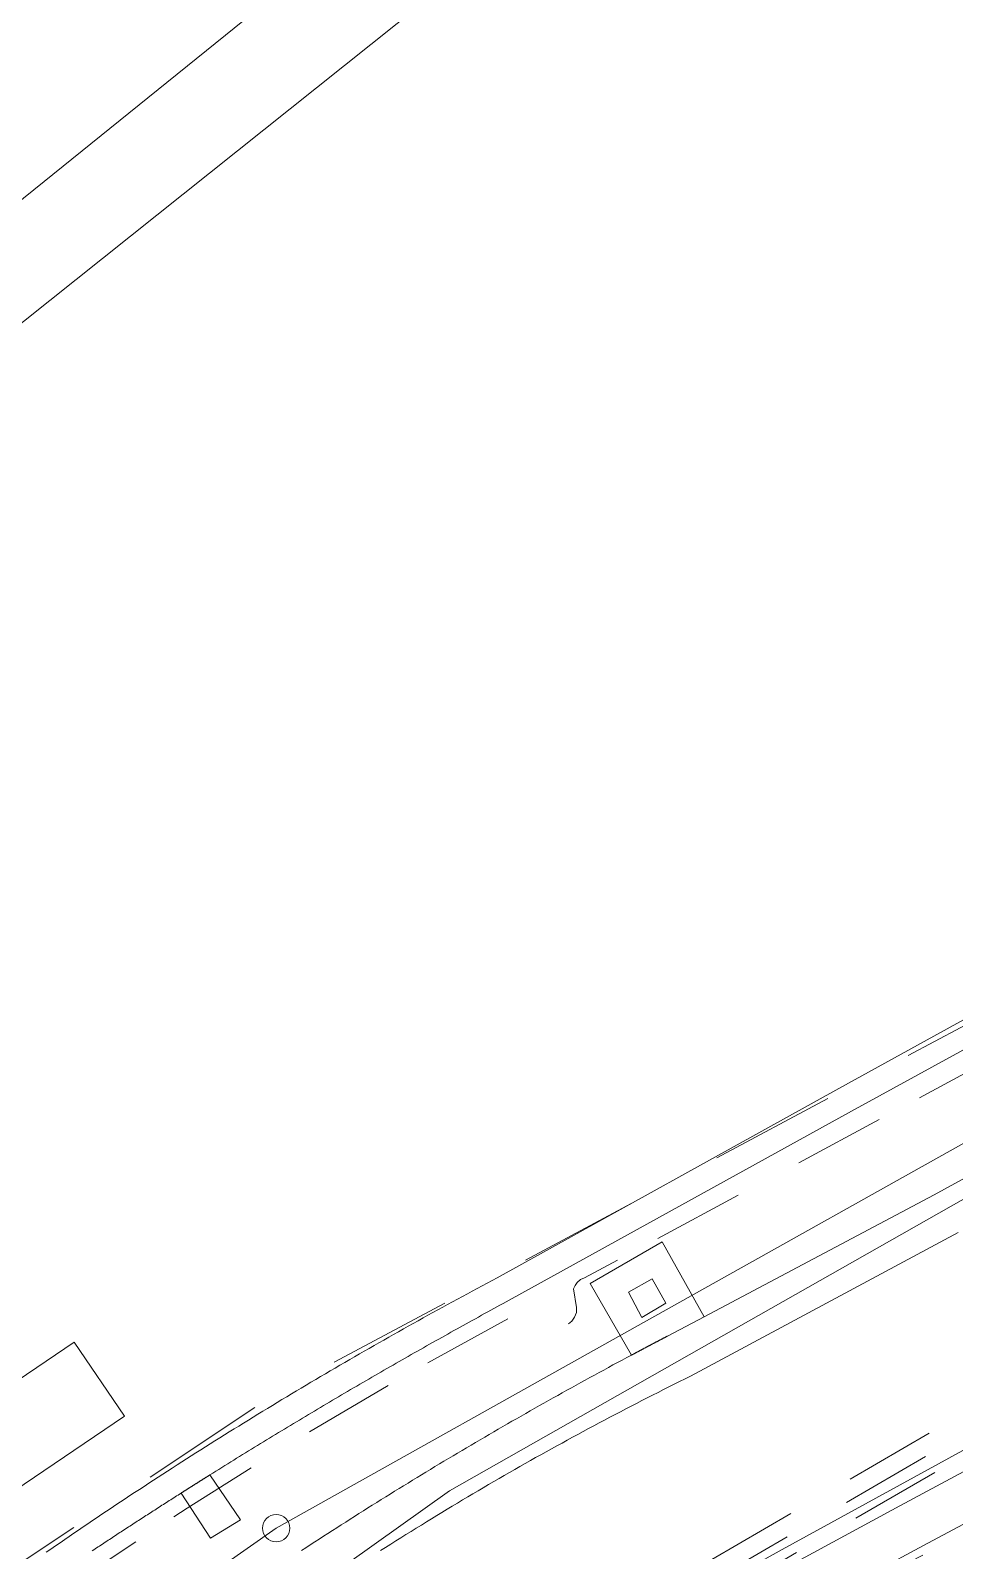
# Model space of a CAD drawing. Header units: metres. Extents: x 104718 to 105139, y 425172 to 425468.
# Drawn here: x 104824.3 to 104844.53, y 425340.32 to 425373.59 of the extents above; entities that cross this region are included whole.
import ezdxf

# ---------------------------------------------------------------- set-up
doc = ezdxf.new("R2010")
doc.units = ezdxf.units.M
doc.header["$MEASUREMENT"] = 0
for name, pattern in [('KG-PERCEEL-SO', [19, 5.5, -4, 5.5, -4]), ('KL-LS-SO', [13, 4, -2, 4, -3]), ('KL-MS-SO', [13, 4, -2, 4, -3])]:
    doc.linetypes.add(name, pattern=pattern)
for name, color, linetype, lineweight in [('B-OI-KL-DATA_HULPSTUK-S', 90, 'Continuous', 18), ('B-OI-KL-DATA_MANTELBUIS-G', 90, 'Continuous', 18), ('B-OI-KL-ET_LS-G', 190, 'KL-LS-SO', 18), ('B-OI-KL-ET_MS-G', 130, 'KL-MS-SO', 18), ('B-XX-GK-KADEMUUR-G', 150, 'Continuous', 18), ('B-XX-KG-GRENS_PERCEEL-G', 150, 'KG-PERCEEL-SO', 18), ('B-XX-KW-KUNSTWERK_STEIGER-G', 170, 'Continuous', 18), ('B-XX-OG-WATER_HAVEN-G', 170, 'Continuous', 18), ('B-XX-VH-GESLOTENVERHARDING-G', 10, 'Continuous', 18), ('B-XX-VH-ONVERHARD_ZAND-G', 210, 'Continuous', 18), ('B-XX-VH-OPENVERHARDING_SIERBESTRATING-G', 90, 'Continuous', 18), ('B-XX-VH-OPENVERHARDING_STRAATBAKSTEEN-G', 90, 'Continuous', 18)]:
    doc.layers.add(name, color=color, linetype=linetype, lineweight=lineweight)

msp = doc.modelspace()

# ---------------------------------------------------------------- linework, layer by layer
at = {"layer": 'B-OI-KL-DATA_HULPSTUK-S'}
msp.add_circle((104829.68, 425340.81), 0.3, dxfattribs=at)
msp.add_circle((104829.68, 425340.81), 0.3, dxfattribs=at)
at = {"layer": 'B-OI-KL-DATA_MANTELBUIS-G', "ltscale": 0.5, "flags": 128}
for points in [[(104799.24, 425314.63), (104804.63, 425319.9), (104805.54, 425320.8), (104806.81, 425322.05), (104826.88, 425336.93), (104833.47, 425341.63), (104860.36, 425356.88), (104879.85, 425367.68), (104886.06, 425371.12), (104886.73, 425371.56), (104887.37, 425372.04), (104887.96, 425372.58), (104888.51, 425373.16), (104889.01, 425373.79), (104889.46, 425374.45), (104889.97, 425375), (104890.45, 425375.52)], [(104812.76, 425301.85), (104815.59, 425308.8), (104822.61, 425326.1), (104823.15, 425327.13), (104823.76, 425328.12), (104824.45, 425329.06), (104825.2, 425329.94), (104828.64, 425333.31), (104829.36, 425333.83), (104831.12, 425334.98), (104840.75, 425340.34), (104852.76, 425346.92), (104881.06, 425362.51), (104882.32, 425363.22), (104895.92, 425373.18)], [(104862.1, 425358.96), (104829.68, 425340.81)], [(104796.14, 425280.85), (104796.57, 425282.69), (104798.8, 425292.26), (104799.43, 425295.02), (104802.71, 425309.53), (104803.06, 425311.02), (104803.96, 425314.87), (104805.54, 425320.8), (104806.07, 425322.8), (104817.51, 425332.28), (104829.68, 425340.81)]]:
    msp.add_lwpolyline(points, dxfattribs=at)
at = {"layer": 'B-OI-KL-ET_LS-G', "ltscale": 0.5, "flags": 128}
for points in [[(104830.92, 425334.84), (104837.22, 425338.5), (104856, 425349.41), (104892.42, 425370.22), (104893.63, 425370.96), (104894.8, 425371.76), (104895.93, 425372.62), (104896.37, 425372.98)], [(104831.12, 425334.5), (104856.2, 425349.06), (104891.84, 425369.42), (104892.56, 425369.83), (104893.81, 425370.59), (104895.02, 425371.41), (104896.18, 425372.29), (104896.79, 425372.81)], [(104819.76, 425335.57), (104820.18, 425335.85), (104820.44, 425336.33), (104825.43, 425339.73), (104827.73, 425341.25), (104830.06, 425342.71), (104832.43, 425344.11), (104834.84, 425345.44), (104834.98, 425345.54), (104835.14, 425345.59), (104835.3, 425345.58), (104835.42, 425345.52), (104835.66, 425345.32), (104835.75, 425345.26), (104835.85, 425345.23), (104835.96, 425345.24), (104836.06, 425345.27), (104836.15, 425345.34), (104836.21, 425345.43), (104836.25, 425345.53), (104836.25, 425345.64), (104836.19, 425346.05), (104836.22, 425346.12), (104836.27, 425346.19), (104836.34, 425346.25), (104836.43, 425346.29), (104844.49, 425350.62), (104864.77, 425361.82), (104865.21, 425361.18)]]:
    msp.add_lwpolyline(points, dxfattribs=at)
at = {"layer": 'B-OI-KL-ET_MS-G', "ltscale": 0.5, "flags": 128}
for points in [[(104831, 425335.35), (104855.81, 425349.77), (104892.08, 425370.48), (104893.31, 425371.23), (104894.5, 425372.04), (104895.65, 425372.91), (104895.95, 425373.17)], [(104803.6, 425279.89), (104805.35, 425287.62), (104806.49, 425292.52), (104808.32, 425300.04), (104809.07, 425302.57), (104809.8, 425304.57), (104810.57, 425306.47), (104812, 425309.57), (104812.87, 425311.4), (104813.7, 425313.07), (104814.65, 425314.59), (104815.44, 425316.07), (104816.9, 425318.47), (104817.91, 425320.08), (104819.04, 425321.71), (104820.74, 425323.79), (104825.81, 425329.51), (104838.75, 425338.35), (104840.32, 425338.42), (104856.21, 425346.57), (104881.54, 425360.25), (104884.85, 425361.72), (104886.47, 425362.24), (104888.99, 425362.81), (104890.74, 425363.04), (104893.57, 425363.16), (104895.55, 425363.04), (104897.04, 425362.85), (104902.96, 425361.12), (104904.2, 425360.65), (104904.34, 425360.63), (104904.47, 425360.67), (104904.58, 425360.74), (104904.66, 425360.86), (104907.35, 425368.28)]]:
    msp.add_lwpolyline(points, dxfattribs=at)
at = {"layer": 'B-XX-GK-KADEMUUR-G', "ltscale": 0.5}
for points in [[(104848.525, 425354.03), (104841.997, 425350.434), (104834.514, 425346.29), (104834.514, 425346.29), (104834.405, 425346.232), (104834.297, 425346.174), (104834.188, 425346.116), (104834.08, 425346.058), (104833.972, 425346), (104833.863, 425345.942), (104833.755, 425345.883), (104833.647, 425345.824), (104833.539, 425345.766), (104833.431, 425345.707), (104833.323, 425345.648), (104833.216, 425345.588), (104833.108, 425345.529), (104833, 425345.47), (104832.893, 425345.41), (104832.785, 425345.35), (104832.678, 425345.29), (104832.57, 425345.23), (104832.463, 425345.17), (104832.356, 425345.11), (104832.249, 425345.049), (104832.142, 425344.989), (104832.035, 425344.928), (104831.928, 425344.867), (104831.821, 425344.806), (104831.714, 425344.745), (104831.608, 425344.684), (104831.501, 425344.623), (104831.394, 425344.561), (104831.288, 425344.5), (104831.182, 425344.438), (104831.075, 425344.376), (104830.969, 425344.314), (104830.863, 425344.252), (104830.757, 425344.189), (104830.651, 425344.127), (104830.545, 425344.064), (104830.439, 425344.002), (104830.334, 425343.939), (104830.228, 425343.876), (104830.122, 425343.813), (104830.017, 425343.75), (104829.911, 425343.686), (104829.806, 425343.623), (104829.701, 425343.559), (104829.596, 425343.495), (104829.491, 425343.431), (104829.386, 425343.367), (104829.281, 425343.303), (104829.176, 425343.239), (104829.071, 425343.175), (104828.966, 425343.11), (104828.862, 425343.045), (104828.757, 425342.981), (104828.653, 425342.916), (104828.548, 425342.851), (104828.444, 425342.785), (104828.34, 425342.72), (104828.236, 425342.655), (104828.132, 425342.589), (104828.028, 425342.523), (104827.924, 425342.457), (104827.82, 425342.391), (104827.716, 425342.325), (104827.613, 425342.259), (104827.509, 425342.193), (104827.406, 425342.126), (104827.302, 425342.059), (104827.199, 425341.993), (104827.096, 425341.926), (104826.993, 425341.859), (104826.89, 425341.792), (104826.787, 425341.724), (104826.684, 425341.657), (104826.581, 425341.589), (104826.478, 425341.522), (104826.376, 425341.454), (104826.273, 425341.386), (104826.171, 425341.318), (104826.068, 425341.25), (104825.966, 425341.181), (104825.864, 425341.113), (104825.762, 425341.044), (104825.66, 425340.976), (104825.558, 425340.907), (104825.456, 425340.838), (104825.354, 425340.769), (104825.253, 425340.7), (104825.151, 425340.63), (104825.05, 425340.561), (104824.948, 425340.491), (104824.847, 425340.422), (104824.746, 425340.352), (104824.644, 425340.282)], [(104825.654, 425340.314), (104825.685, 425340.335), (104825.717, 425340.356), (104825.748, 425340.377), (104825.78, 425340.398), (104825.812, 425340.419), (104825.843, 425340.44), (104825.875, 425340.461), (104825.907, 425340.482), (104825.939, 425340.503), (104825.97, 425340.524), (104826.002, 425340.544), (104826.034, 425340.565), (104826.065, 425340.586), (104826.097, 425340.607), (104826.129, 425340.628), (104826.161, 425340.649), (104826.192, 425340.669), (104826.224, 425340.69), (104826.256, 425340.711), (104826.288, 425340.732), (104826.319, 425340.753), (104826.351, 425340.773), (104826.383, 425340.794), (104826.415, 425340.815), (104826.447, 425340.836), (104826.478, 425340.856), (104826.51, 425340.877), (104826.542, 425340.898), (104826.574, 425340.918), (104826.606, 425340.939), (104826.638, 425340.96), (104826.669, 425340.98), (104826.701, 425341.001), (104826.733, 425341.022), (104826.765, 425341.042), (104826.797, 425341.063), (104826.829, 425341.084), (104826.861, 425341.104), (104826.893, 425341.125), (104826.925, 425341.145), (104826.956, 425341.166), (104826.988, 425341.186), (104827.02, 425341.207), (104827.052, 425341.227), (104827.084, 425341.248), (104827.116, 425341.269), (104827.148, 425341.289), (104827.18, 425341.31), (104827.212, 425341.33), (104827.244, 425341.35), (104827.276, 425341.371), (104827.308, 425341.391), (104827.34, 425341.412), (104827.372, 425341.432), (104827.404, 425341.453), (104827.436, 425341.473), (104827.468, 425341.493), (104827.5, 425341.514), (104827.532, 425341.534), (104827.564, 425341.555), (104827.596, 425341.575), (104827.596, 425341.575), (104827.602, 425341.579), (104827.609, 425341.583), (104827.615, 425341.587), (104827.622, 425341.591), (104827.628, 425341.595), (104827.634, 425341.599), (104827.641, 425341.603), (104827.647, 425341.608), (104827.653, 425341.612), (104827.66, 425341.616), (104827.666, 425341.62), (104827.673, 425341.624), (104827.679, 425341.628), (104827.685, 425341.632), (104827.692, 425341.636), (104827.698, 425341.64), (104827.704, 425341.644), (104827.711, 425341.648), (104827.717, 425341.652), (104827.724, 425341.656), (104827.73, 425341.66), (104827.736, 425341.664), (104827.743, 425341.668), (104827.749, 425341.673), (104827.755, 425341.677), (104827.762, 425341.681), (104827.768, 425341.685), (104827.775, 425341.689), (104827.781, 425341.693), (104827.787, 425341.697), (104827.794, 425341.701), (104827.8, 425341.705), (104827.807, 425341.709), (104827.813, 425341.713), (104827.819, 425341.717), (104827.826, 425341.721), (104827.832, 425341.725), (104827.839, 425341.729), (104827.845, 425341.733), (104827.851, 425341.737), (104827.858, 425341.741), (104827.864, 425341.745), (104827.87, 425341.749), (104827.877, 425341.754), (104827.883, 425341.758), (104827.89, 425341.762), (104827.896, 425341.766), (104827.902, 425341.77), (104827.909, 425341.774), (104827.915, 425341.778), (104827.922, 425341.782), (104827.928, 425341.786), (104827.934, 425341.79), (104827.941, 425341.794), (104827.947, 425341.798), (104827.954, 425341.802), (104827.96, 425341.806), (104827.966, 425341.81), (104827.973, 425341.814), (104827.979, 425341.818), (104827.986, 425341.822), (104827.992, 425341.826), (104827.998, 425341.83), (104828.005, 425341.834), (104828.011, 425341.838), (104828.018, 425341.842), (104828.024, 425341.846), (104828.03, 425341.85), (104828.037, 425341.854), (104828.043, 425341.858), (104828.05, 425341.862), (104828.056, 425341.867), (104828.062, 425341.871), (104828.069, 425341.875), (104828.075, 425341.879), (104828.082, 425341.883), (104828.088, 425341.887), (104828.094, 425341.891), (104828.101, 425341.895), (104828.107, 425341.899), (104828.114, 425341.903), (104828.12, 425341.907), (104828.126, 425341.911), (104828.133, 425341.915), (104828.139, 425341.919), (104828.146, 425341.923), (104828.152, 425341.927), (104828.158, 425341.931), (104828.165, 425341.935), (104828.171, 425341.939), (104828.178, 425341.943), (104828.184, 425341.947), (104828.191, 425341.951), (104828.197, 425341.955), (104828.203, 425341.959), (104828.21, 425341.963), (104828.216, 425341.967), (104828.223, 425341.971), (104828.229, 425341.975), (104828.229, 425341.975), (104828.294, 425342.016), (104828.359, 425342.056), (104828.424, 425342.097), (104828.489, 425342.137), (104828.554, 425342.178), (104828.619, 425342.218), (104828.684, 425342.259), (104828.749, 425342.299), (104828.814, 425342.34), (104828.879, 425342.38), (104828.945, 425342.42), (104829.01, 425342.46), (104829.075, 425342.501), (104829.14, 425342.541), (104829.206, 425342.581), (104829.271, 425342.621), (104829.336, 425342.661), (104829.402, 425342.701), (104829.467, 425342.741), (104829.533, 425342.781), (104829.598, 425342.82), (104829.663, 425342.86), (104829.729, 425342.9), (104829.794, 425342.94), (104829.86, 425342.979), (104829.926, 425343.019), (104829.991, 425343.059), (104830.057, 425343.098), (104830.122, 425343.138), (104830.188, 425343.177), (104830.254, 425343.217), (104830.32, 425343.256), (104830.385, 425343.295), (104830.451, 425343.335), (104830.517, 425343.374), (104830.583, 425343.413), (104830.649, 425343.452), (104830.714, 425343.491), (104830.78, 425343.53), (104830.846, 425343.569), (104830.912, 425343.608), (104830.978, 425343.647), (104831.044, 425343.686), (104831.11, 425343.725), (104831.176, 425343.764), (104831.242, 425343.803), (104831.308, 425343.842), (104831.375, 425343.88), (104831.441, 425343.919), (104831.507, 425343.958), (104831.573, 425343.996), (104831.639, 425344.035), (104831.706, 425344.073), (104831.772, 425344.112), (104831.838, 425344.15), (104831.904, 425344.188), (104831.971, 425344.227), (104832.037, 425344.265), (104832.104, 425344.303), (104832.17, 425344.341), (104832.236, 425344.38), (104832.303, 425344.418), (104832.369, 425344.456), (104832.436, 425344.494), (104832.502, 425344.532), (104832.569, 425344.57), (104832.636, 425344.608), (104832.702, 425344.646), (104832.769, 425344.683), (104832.835, 425344.721), (104832.902, 425344.759), (104832.969, 425344.797), (104833.036, 425344.834), (104833.102, 425344.872), (104833.169, 425344.909), (104833.236, 425344.947), (104833.303, 425344.984), (104833.37, 425345.022), (104833.436, 425345.059), (104833.503, 425345.097), (104833.57, 425345.134), (104833.637, 425345.171), (104833.704, 425345.208), (104833.771, 425345.246), (104833.838, 425345.283), (104833.905, 425345.32), (104833.972, 425345.357), (104834.039, 425345.394), (104834.107, 425345.431), (104834.174, 425345.468), (104834.241, 425345.505), (104834.308, 425345.541), (104834.375, 425345.578), (104834.442, 425345.615), (104834.51, 425345.652), (104834.577, 425345.688), (104834.644, 425345.725), (104834.712, 425345.761), (104834.779, 425345.798), (104834.779, 425345.798), (104842.268, 425349.935), (104848.768, 425353.495)]]:
    msp.add_lwpolyline(points, dxfattribs=at)
at = {"layer": 'B-XX-KG-GRENS_PERCEEL-G', "ltscale": 0.5, "flags": 128}
msp.add_lwpolyline([(104800.173, 425322.245), (104812.813, 425332.586), (104829.721, 425343.786), (104866.88, 425363.631), (104886.387, 425374.096), (104910.596, 425401.24)], dxfattribs=at)
at = {"layer": 'B-XX-KW-KUNSTWERK_STEIGER-G', "ltscale": 0.5}
msp.add_lwpolyline([(104867.695, 425413.31), (104866.537, 425414.782), (104868.915, 425416.509), (104868.716, 425416.778), (104867.815, 425417.997), (104862.708, 425414.036), (104863.749, 425412.758), (104863.397, 425412.503), (104862.717, 425411.902), (104857.413, 425418.114), (104855.909, 425416.895), (104861.326, 425410.731), (104860.497, 425410.069), (104863.052, 425406.872), (104865.366, 425404.06), (104860.981, 425400), (104842.781, 425384.964), (104818.096, 425365.039), (104819.461, 425363.488), (104845.189, 425384.007), (104864.903, 425400), (104870.624, 425404.939), (104865.655, 425411.056), (104867.695, 425412.601)], close=True, dxfattribs=at)
msp.add_lwpolyline([(104811.39, 425333.121), (104826.357, 425343.258), (104825.259, 425344.879), (104814.903, 425337.865)], dxfattribs=at)
at = {"layer": 'B-XX-OG-WATER_HAVEN-G', "ltscale": 0.5}
msp.add_lwpolyline([(104824.644, 425340.282), (104824.746, 425340.352), (104824.847, 425340.422), (104824.948, 425340.491), (104825.05, 425340.561), (104825.151, 425340.63), (104825.253, 425340.7), (104825.354, 425340.769), (104825.456, 425340.838), (104825.558, 425340.907), (104825.66, 425340.976), (104825.762, 425341.044), (104825.864, 425341.113), (104825.966, 425341.181), (104826.068, 425341.25), (104826.171, 425341.318), (104826.273, 425341.386), (104826.376, 425341.454), (104826.478, 425341.522), (104826.581, 425341.589), (104826.684, 425341.657), (104826.787, 425341.724), (104826.89, 425341.792), (104826.993, 425341.859), (104827.096, 425341.926), (104827.199, 425341.993), (104827.302, 425342.059), (104827.406, 425342.126), (104827.509, 425342.193), (104827.613, 425342.259), (104827.716, 425342.325), (104827.82, 425342.391), (104827.924, 425342.457), (104828.028, 425342.523), (104828.132, 425342.589), (104828.236, 425342.655), (104828.34, 425342.72), (104828.444, 425342.785), (104828.548, 425342.851), (104828.653, 425342.916), (104828.757, 425342.981), (104828.862, 425343.045), (104828.966, 425343.11), (104829.071, 425343.175), (104829.176, 425343.239), (104829.281, 425343.303), (104829.386, 425343.367), (104829.491, 425343.431), (104829.596, 425343.495), (104829.701, 425343.559), (104829.806, 425343.623), (104829.911, 425343.686), (104830.017, 425343.75), (104830.122, 425343.813), (104830.228, 425343.876), (104830.334, 425343.939), (104830.439, 425344.002), (104830.545, 425344.064), (104830.651, 425344.127), (104830.757, 425344.189), (104830.863, 425344.252), (104830.969, 425344.314), (104831.075, 425344.376), (104831.182, 425344.438), (104831.288, 425344.5), (104831.394, 425344.561), (104831.501, 425344.623), (104831.608, 425344.684), (104831.714, 425344.745), (104831.821, 425344.806), (104831.928, 425344.867), (104832.035, 425344.928), (104832.142, 425344.989), (104832.249, 425345.049), (104832.356, 425345.11), (104832.463, 425345.17), (104832.57, 425345.23), (104832.678, 425345.29), (104832.785, 425345.35), (104832.893, 425345.41), (104833, 425345.47), (104833.108, 425345.529), (104833.216, 425345.588), (104833.323, 425345.648), (104833.431, 425345.707), (104833.539, 425345.766), (104833.647, 425345.824), (104833.755, 425345.883), (104833.863, 425345.942), (104833.972, 425346), (104834.08, 425346.058), (104834.188, 425346.116), (104834.297, 425346.174), (104834.405, 425346.232), (104834.514, 425346.29), (104834.514, 425346.29), (104841.997, 425350.434), (104848.525, 425354.03)], dxfattribs=at)
at = {"layer": 'B-XX-VH-GESLOTENVERHARDING-G', "ltscale": 0.5}
for points in [[(104837.457, 425344.598), (104837.465, 425344.602), (104837.473, 425344.607), (104837.481, 425344.611), (104837.489, 425344.615), (104837.497, 425344.619), (104837.505, 425344.624), (104837.513, 425344.628), (104837.521, 425344.632), (104837.529, 425344.636), (104837.537, 425344.641), (104837.545, 425344.645), (104837.552, 425344.649), (104837.56, 425344.653), (104837.568, 425344.658), (104837.576, 425344.662), (104837.584, 425344.666), (104837.592, 425344.67), (104837.6, 425344.675), (104837.608, 425344.679), (104837.616, 425344.683), (104837.624, 425344.687), (104837.632, 425344.691), (104837.64, 425344.696), (104837.648, 425344.7), (104837.656, 425344.704), (104837.664, 425344.708), (104837.672, 425344.713), (104837.68, 425344.717), (104837.688, 425344.721), (104837.696, 425344.725), (104837.704, 425344.73), (104837.712, 425344.734), (104837.72, 425344.738), (104837.728, 425344.742), (104837.736, 425344.746), (104837.744, 425344.751), (104837.752, 425344.755), (104837.76, 425344.759), (104837.768, 425344.763), (104837.776, 425344.768), (104837.784, 425344.772), (104837.792, 425344.776), (104837.8, 425344.78), (104837.807, 425344.784), (104837.815, 425344.789), (104837.823, 425344.793), (104837.831, 425344.797), (104837.839, 425344.801), (104837.847, 425344.806), (104837.855, 425344.81), (104837.863, 425344.814), (104837.871, 425344.818), (104837.879, 425344.822), (104837.887, 425344.827), (104837.895, 425344.831), (104837.903, 425344.835), (104837.911, 425344.839), (104837.919, 425344.843), (104837.927, 425344.848), (104837.935, 425344.852), (104837.943, 425344.856), (104837.951, 425344.86), (104837.959, 425344.864), (104837.967, 425344.869), (104837.975, 425344.873), (104837.983, 425344.877), (104837.991, 425344.881), (104837.999, 425344.885), (104838.007, 425344.89), (104838.015, 425344.894), (104838.023, 425344.898), (104838.031, 425344.902), (104838.039, 425344.906), (104838.047, 425344.911), (104838.055, 425344.915), (104838.063, 425344.919), (104838.071, 425344.923), (104838.079, 425344.927), (104838.087, 425344.932), (104838.095, 425344.936), (104838.103, 425344.94), (104838.111, 425344.944), (104838.119, 425344.948), (104838.127, 425344.952), (104838.135, 425344.957), (104838.143, 425344.961), (104838.151, 425344.965), (104838.159, 425344.969), (104838.167, 425344.973), (104838.175, 425344.977), (104838.183, 425344.982), (104838.191, 425344.986), (104838.199, 425344.99), (104838.207, 425344.994), (104838.215, 425344.998), (104838.223, 425345.003), (104838.231, 425345.007), (104838.239, 425345.011), (104838.247, 425345.015), (104838.247, 425345.015), (104839.044, 425345.437), (104838.127, 425347.077), (104836.551, 425346.164)], [(104837.387, 425345.977), (104837.905, 425346.268), (104838.205, 425345.731), (104837.681, 425345.42)], [(104827.596, 425341.575), (104828.241, 425340.591), (104828.895, 425340.993), (104828.229, 425341.975), (104828.229, 425341.975), (104828.223, 425341.971), (104828.216, 425341.967), (104828.21, 425341.963), (104828.203, 425341.959), (104828.197, 425341.955), (104828.191, 425341.951), (104828.184, 425341.947), (104828.178, 425341.943), (104828.171, 425341.939), (104828.165, 425341.935), (104828.158, 425341.931), (104828.152, 425341.927), (104828.146, 425341.923), (104828.139, 425341.919), (104828.133, 425341.915), (104828.126, 425341.911), (104828.12, 425341.907), (104828.114, 425341.903), (104828.107, 425341.899), (104828.101, 425341.895), (104828.094, 425341.891), (104828.088, 425341.887), (104828.082, 425341.883), (104828.075, 425341.879), (104828.069, 425341.875), (104828.062, 425341.871), (104828.056, 425341.867), (104828.05, 425341.862), (104828.043, 425341.858), (104828.037, 425341.854), (104828.03, 425341.85), (104828.024, 425341.846), (104828.018, 425341.842), (104828.011, 425341.838), (104828.005, 425341.834), (104827.998, 425341.83), (104827.992, 425341.826), (104827.986, 425341.822), (104827.979, 425341.818), (104827.973, 425341.814), (104827.966, 425341.81), (104827.96, 425341.806), (104827.954, 425341.802), (104827.947, 425341.798), (104827.941, 425341.794), (104827.934, 425341.79), (104827.928, 425341.786), (104827.922, 425341.782), (104827.915, 425341.778), (104827.909, 425341.774), (104827.902, 425341.77), (104827.896, 425341.766), (104827.89, 425341.762), (104827.883, 425341.758), (104827.877, 425341.754), (104827.87, 425341.749), (104827.864, 425341.745), (104827.858, 425341.741), (104827.851, 425341.737), (104827.845, 425341.733), (104827.839, 425341.729), (104827.832, 425341.725), (104827.826, 425341.721), (104827.819, 425341.717), (104827.813, 425341.713), (104827.807, 425341.709), (104827.8, 425341.705), (104827.794, 425341.701), (104827.787, 425341.697), (104827.781, 425341.693), (104827.775, 425341.689), (104827.768, 425341.685), (104827.762, 425341.681), (104827.755, 425341.677), (104827.749, 425341.673), (104827.743, 425341.668), (104827.736, 425341.664), (104827.73, 425341.66), (104827.724, 425341.656), (104827.717, 425341.652), (104827.711, 425341.648), (104827.704, 425341.644), (104827.698, 425341.64), (104827.692, 425341.636), (104827.685, 425341.632), (104827.679, 425341.628), (104827.673, 425341.624), (104827.666, 425341.62), (104827.66, 425341.616), (104827.653, 425341.612), (104827.647, 425341.608), (104827.641, 425341.603), (104827.634, 425341.599), (104827.628, 425341.595), (104827.622, 425341.591), (104827.615, 425341.587), (104827.609, 425341.583), (104827.602, 425341.579)]]:
    msp.add_lwpolyline(points, close=True, dxfattribs=at)
at = {"layer": 'B-XX-VH-ONVERHARD_ZAND-G', "ltscale": 0.5}
msp.add_lwpolyline([(104837.387, 425345.977), (104837.681, 425345.42), (104838.205, 425345.731), (104837.905, 425346.268)], close=True, dxfattribs=at)
at = {"layer": 'B-XX-VH-OPENVERHARDING_SIERBESTRATING-G', "ltscale": 0.5}
for points in [[(104844.603, 425347.28), (104838.745, 425344.135), (104838.745, 425344.135), (104838.627, 425344.077), (104838.508, 425344.018), (104838.39, 425343.959), (104838.272, 425343.9), (104838.154, 425343.841), (104838.036, 425343.781), (104837.919, 425343.722), (104837.801, 425343.662), (104837.684, 425343.602), (104837.566, 425343.541), (104837.449, 425343.481), (104837.332, 425343.42), (104837.215, 425343.359), (104837.098, 425343.298), (104836.981, 425343.236), (104836.864, 425343.174), (104836.748, 425343.113), (104836.631, 425343.05), (104836.515, 425342.988), (104836.399, 425342.925), (104836.283, 425342.863), (104836.167, 425342.8), (104836.051, 425342.736), (104835.935, 425342.673), (104835.819, 425342.609), (104835.704, 425342.545), (104835.589, 425342.481), (104835.473, 425342.417), (104835.358, 425342.353), (104835.243, 425342.288), (104835.128, 425342.223), (104835.013, 425342.158), (104834.899, 425342.092), (104834.784, 425342.027), (104834.67, 425341.961), (104834.556, 425341.895), (104834.441, 425341.828), (104834.327, 425341.762), (104834.213, 425341.695), (104834.1, 425341.628), (104833.986, 425341.561), (104833.873, 425341.494), (104833.759, 425341.426), (104833.646, 425341.359), (104833.533, 425341.291), (104833.42, 425341.222), (104833.307, 425341.154), (104833.194, 425341.085), (104833.081, 425341.017), (104832.969, 425340.948), (104832.857, 425340.878), (104832.744, 425340.809), (104832.632, 425340.739), (104832.52, 425340.669), (104832.408, 425340.599), (104832.297, 425340.529), (104832.185, 425340.458), (104832.074, 425340.388), (104831.962, 425340.317)], [(104839.185, 425339.052), (104843.331, 425341.295), (104850.521, 425345.157)]]:
    msp.add_lwpolyline(points, dxfattribs=at)
at = {"layer": 'B-XX-VH-OPENVERHARDING_STRAATBAKSTEEN-G', "ltscale": 0.5}
for points in [[(104848.768, 425353.495), (104842.268, 425349.935), (104834.779, 425345.798), (104834.779, 425345.798), (104834.712, 425345.761), (104834.644, 425345.725), (104834.577, 425345.688), (104834.51, 425345.652), (104834.442, 425345.615), (104834.375, 425345.578), (104834.308, 425345.541), (104834.241, 425345.505), (104834.174, 425345.468), (104834.107, 425345.431), (104834.039, 425345.394), (104833.972, 425345.357), (104833.905, 425345.32), (104833.838, 425345.283), (104833.771, 425345.246), (104833.704, 425345.208), (104833.637, 425345.171), (104833.57, 425345.134), (104833.503, 425345.097), (104833.436, 425345.059), (104833.37, 425345.022), (104833.303, 425344.984), (104833.236, 425344.947), (104833.169, 425344.909), (104833.102, 425344.872), (104833.036, 425344.834), (104832.969, 425344.797), (104832.902, 425344.759), (104832.835, 425344.721), (104832.769, 425344.683), (104832.702, 425344.646), (104832.636, 425344.608), (104832.569, 425344.57), (104832.502, 425344.532), (104832.436, 425344.494), (104832.369, 425344.456), (104832.303, 425344.418), (104832.236, 425344.38), (104832.17, 425344.341), (104832.104, 425344.303), (104832.037, 425344.265), (104831.971, 425344.227), (104831.904, 425344.188), (104831.838, 425344.15), (104831.772, 425344.112), (104831.706, 425344.073), (104831.639, 425344.035), (104831.573, 425343.996), (104831.507, 425343.958), (104831.441, 425343.919), (104831.375, 425343.88), (104831.308, 425343.842), (104831.242, 425343.803), (104831.176, 425343.764), (104831.11, 425343.725), (104831.044, 425343.686), (104830.978, 425343.647), (104830.912, 425343.608), (104830.846, 425343.569), (104830.78, 425343.53), (104830.714, 425343.491), (104830.649, 425343.452), (104830.583, 425343.413), (104830.517, 425343.374), (104830.451, 425343.335), (104830.385, 425343.295), (104830.32, 425343.256), (104830.254, 425343.217), (104830.188, 425343.177), (104830.122, 425343.138), (104830.057, 425343.098), (104829.991, 425343.059), (104829.926, 425343.019), (104829.86, 425342.979), (104829.794, 425342.94), (104829.729, 425342.9), (104829.663, 425342.86), (104829.598, 425342.82), (104829.533, 425342.781), (104829.467, 425342.741), (104829.402, 425342.701), (104829.336, 425342.661), (104829.271, 425342.621), (104829.206, 425342.581), (104829.14, 425342.541), (104829.075, 425342.501), (104829.01, 425342.46), (104828.945, 425342.42), (104828.879, 425342.38), (104828.814, 425342.34), (104828.749, 425342.299), (104828.684, 425342.259), (104828.619, 425342.218), (104828.554, 425342.178), (104828.489, 425342.137), (104828.424, 425342.097), (104828.359, 425342.056), (104828.294, 425342.016), (104828.229, 425341.975), (104828.229, 425341.975), (104828.895, 425340.993), (104828.241, 425340.591), (104827.596, 425341.575), (104827.596, 425341.575), (104827.564, 425341.555), (104827.532, 425341.534), (104827.5, 425341.514), (104827.468, 425341.493), (104827.436, 425341.473), (104827.404, 425341.453), (104827.372, 425341.432), (104827.34, 425341.412), (104827.308, 425341.391), (104827.276, 425341.371), (104827.244, 425341.35), (104827.212, 425341.33), (104827.18, 425341.31), (104827.148, 425341.289), (104827.116, 425341.269), (104827.084, 425341.248), (104827.052, 425341.227), (104827.02, 425341.207), (104826.988, 425341.186), (104826.956, 425341.166), (104826.925, 425341.145), (104826.893, 425341.125), (104826.861, 425341.104), (104826.829, 425341.084), (104826.797, 425341.063), (104826.765, 425341.042), (104826.733, 425341.022), (104826.701, 425341.001), (104826.669, 425340.98), (104826.638, 425340.96), (104826.606, 425340.939), (104826.574, 425340.918), (104826.542, 425340.898), (104826.51, 425340.877), (104826.478, 425340.856), (104826.447, 425340.836), (104826.415, 425340.815), (104826.383, 425340.794), (104826.351, 425340.773), (104826.319, 425340.753), (104826.288, 425340.732), (104826.256, 425340.711), (104826.224, 425340.69), (104826.192, 425340.669), (104826.161, 425340.649), (104826.129, 425340.628), (104826.097, 425340.607), (104826.065, 425340.586), (104826.034, 425340.565), (104826.002, 425340.544), (104825.97, 425340.524), (104825.939, 425340.503), (104825.907, 425340.482), (104825.875, 425340.461), (104825.843, 425340.44), (104825.812, 425340.419), (104825.78, 425340.398), (104825.748, 425340.377), (104825.717, 425340.356), (104825.685, 425340.335), (104825.654, 425340.314)], [(104849.135, 425350.877), (104844.077, 425348.102), (104839.044, 425345.437), (104838.247, 425345.015), (104838.247, 425345.015), (104838.239, 425345.011), (104838.231, 425345.007), (104838.223, 425345.003), (104838.215, 425344.998), (104838.207, 425344.994), (104838.199, 425344.99), (104838.191, 425344.986), (104838.183, 425344.982), (104838.175, 425344.977), (104838.167, 425344.973), (104838.159, 425344.969), (104838.151, 425344.965), (104838.143, 425344.961), (104838.135, 425344.957), (104838.127, 425344.952), (104838.119, 425344.948), (104838.111, 425344.944), (104838.103, 425344.94), (104838.095, 425344.936), (104838.087, 425344.932), (104838.079, 425344.927), (104838.071, 425344.923), (104838.063, 425344.919), (104838.055, 425344.915), (104838.047, 425344.911), (104838.039, 425344.906), (104838.031, 425344.902), (104838.023, 425344.898), (104838.015, 425344.894), (104838.007, 425344.89), (104837.999, 425344.885), (104837.991, 425344.881), (104837.983, 425344.877), (104837.975, 425344.873), (104837.967, 425344.869), (104837.959, 425344.864), (104837.951, 425344.86), (104837.943, 425344.856), (104837.935, 425344.852), (104837.927, 425344.848), (104837.919, 425344.843), (104837.911, 425344.839), (104837.903, 425344.835), (104837.895, 425344.831), (104837.887, 425344.827), (104837.879, 425344.822), (104837.871, 425344.818), (104837.863, 425344.814), (104837.855, 425344.81), (104837.847, 425344.806), (104837.839, 425344.801), (104837.831, 425344.797), (104837.823, 425344.793), (104837.815, 425344.789), (104837.807, 425344.784), (104837.8, 425344.78), (104837.792, 425344.776), (104837.784, 425344.772), (104837.776, 425344.768), (104837.768, 425344.763), (104837.76, 425344.759), (104837.752, 425344.755), (104837.744, 425344.751), (104837.736, 425344.746), (104837.728, 425344.742), (104837.72, 425344.738), (104837.712, 425344.734), (104837.704, 425344.73), (104837.696, 425344.725), (104837.688, 425344.721), (104837.68, 425344.717), (104837.672, 425344.713), (104837.664, 425344.708), (104837.656, 425344.704), (104837.648, 425344.7), (104837.64, 425344.696), (104837.632, 425344.691), (104837.624, 425344.687), (104837.616, 425344.683), (104837.608, 425344.679), (104837.6, 425344.675), (104837.592, 425344.67), (104837.584, 425344.666), (104837.576, 425344.662), (104837.568, 425344.658), (104837.56, 425344.653), (104837.552, 425344.649), (104837.545, 425344.645), (104837.537, 425344.641), (104837.529, 425344.636), (104837.521, 425344.632), (104837.513, 425344.628), (104837.505, 425344.624), (104837.497, 425344.619), (104837.489, 425344.615), (104837.481, 425344.611), (104837.473, 425344.607), (104837.465, 425344.602), (104837.457, 425344.598), (104837.457, 425344.598), (104837.356, 425344.544), (104837.254, 425344.49), (104837.153, 425344.435), (104837.051, 425344.381), (104836.95, 425344.326), (104836.849, 425344.271), (104836.748, 425344.216), (104836.647, 425344.161), (104836.546, 425344.106), (104836.445, 425344.051), (104836.344, 425343.995), (104836.243, 425343.94), (104836.143, 425343.884), (104836.042, 425343.828), (104835.942, 425343.772), (104835.841, 425343.716), (104835.741, 425343.66), (104835.64, 425343.604), (104835.54, 425343.547), (104835.44, 425343.491), (104835.34, 425343.434), (104835.24, 425343.377), (104835.14, 425343.32), (104835.04, 425343.263), (104834.94, 425343.206), (104834.84, 425343.149), (104834.741, 425343.091), (104834.641, 425343.034), (104834.541, 425342.976), (104834.442, 425342.918), (104834.342, 425342.86), (104834.243, 425342.802), (104834.144, 425342.744), (104834.045, 425342.686), (104833.945, 425342.627), (104833.846, 425342.569), (104833.747, 425342.51), (104833.649, 425342.452), (104833.55, 425342.393), (104833.451, 425342.334), (104833.352, 425342.275), (104833.254, 425342.215), (104833.155, 425342.156), (104833.057, 425342.096), (104832.958, 425342.037), (104832.86, 425341.977), (104832.762, 425341.917), (104832.663, 425341.857), (104832.565, 425341.797), (104832.467, 425341.737), (104832.369, 425341.676), (104832.271, 425341.616), (104832.174, 425341.555), (104832.076, 425341.495), (104831.978, 425341.434), (104831.881, 425341.373), (104831.783, 425341.312), (104831.686, 425341.251), (104831.588, 425341.189), (104831.491, 425341.128), (104831.394, 425341.066), (104831.297, 425341.005), (104831.2, 425340.943), (104831.103, 425340.881), (104831.006, 425340.819), (104830.909, 425340.757), (104830.812, 425340.694), (104830.716, 425340.632), (104830.619, 425340.57), (104830.523, 425340.507), (104830.426, 425340.444), (104830.33, 425340.381), (104830.233, 425340.318)], [(104830.233, 425340.318), (104830.33, 425340.381), (104830.426, 425340.444), (104830.523, 425340.507), (104830.619, 425340.57), (104830.716, 425340.632), (104830.812, 425340.694), (104830.909, 425340.757), (104831.006, 425340.819), (104831.103, 425340.881), (104831.2, 425340.943), (104831.297, 425341.005), (104831.394, 425341.066), (104831.491, 425341.128), (104831.588, 425341.189), (104831.686, 425341.251), (104831.783, 425341.312), (104831.881, 425341.373), (104831.978, 425341.434), (104832.076, 425341.495), (104832.174, 425341.555), (104832.271, 425341.616), (104832.369, 425341.676), (104832.467, 425341.737), (104832.565, 425341.797), (104832.663, 425341.857), (104832.762, 425341.917), (104832.86, 425341.977), (104832.958, 425342.037), (104833.057, 425342.096), (104833.155, 425342.156), (104833.254, 425342.215), (104833.352, 425342.275), (104833.451, 425342.334), (104833.55, 425342.393), (104833.649, 425342.452), (104833.747, 425342.51), (104833.846, 425342.569), (104833.945, 425342.627), (104834.045, 425342.686), (104834.144, 425342.744), (104834.243, 425342.802), (104834.342, 425342.86), (104834.442, 425342.918), (104834.541, 425342.976), (104834.641, 425343.034), (104834.741, 425343.091), (104834.84, 425343.149), (104834.94, 425343.206), (104835.04, 425343.263), (104835.14, 425343.32), (104835.24, 425343.377), (104835.34, 425343.434), (104835.44, 425343.491), (104835.54, 425343.547), (104835.64, 425343.604), (104835.741, 425343.66), (104835.841, 425343.716), (104835.942, 425343.772), (104836.042, 425343.828), (104836.143, 425343.884), (104836.243, 425343.94), (104836.344, 425343.995), (104836.445, 425344.051), (104836.546, 425344.106), (104836.647, 425344.161), (104836.748, 425344.216), (104836.849, 425344.271), (104836.95, 425344.326), (104837.051, 425344.381), (104837.153, 425344.435), (104837.254, 425344.49), (104837.356, 425344.544), (104837.457, 425344.598), (104837.457, 425344.598), (104836.551, 425346.164), (104838.127, 425347.077), (104839.044, 425345.437), (104844.077, 425348.102), (104849.135, 425350.877)], [(104831.962, 425340.317), (104832.074, 425340.388), (104832.185, 425340.458), (104832.297, 425340.529), (104832.408, 425340.599), (104832.52, 425340.669), (104832.632, 425340.739), (104832.744, 425340.809), (104832.857, 425340.878), (104832.969, 425340.948), (104833.081, 425341.017), (104833.194, 425341.085), (104833.307, 425341.154), (104833.42, 425341.222), (104833.533, 425341.291), (104833.646, 425341.359), (104833.759, 425341.426), (104833.873, 425341.494), (104833.986, 425341.561), (104834.1, 425341.628), (104834.213, 425341.695), (104834.327, 425341.762), (104834.441, 425341.828), (104834.556, 425341.895), (104834.67, 425341.961), (104834.784, 425342.027), (104834.899, 425342.092), (104835.013, 425342.158), (104835.128, 425342.223), (104835.243, 425342.288), (104835.358, 425342.353), (104835.473, 425342.417), (104835.589, 425342.481), (104835.704, 425342.545), (104835.819, 425342.609), (104835.935, 425342.673), (104836.051, 425342.736), (104836.167, 425342.8), (104836.283, 425342.863), (104836.399, 425342.925), (104836.515, 425342.988), (104836.631, 425343.05), (104836.748, 425343.113), (104836.864, 425343.174), (104836.981, 425343.236), (104837.098, 425343.298), (104837.215, 425343.359), (104837.332, 425343.42), (104837.449, 425343.481), (104837.566, 425343.541), (104837.684, 425343.602), (104837.801, 425343.662), (104837.919, 425343.722), (104838.036, 425343.781), (104838.154, 425343.841), (104838.272, 425343.9), (104838.39, 425343.959), (104838.508, 425344.018), (104838.627, 425344.077), (104838.745, 425344.135), (104838.745, 425344.135), (104844.603, 425347.28)], [(104850.521, 425345.157), (104843.331, 425341.295), (104839.185, 425339.052)], [(104850.918, 425344.2), (104843.846, 425340.428), (104839.732, 425338.21)], [(104839.732, 425338.21), (104843.846, 425340.428), (104850.918, 425344.2)]]:
    msp.add_lwpolyline(points, dxfattribs=at)

doc.saveas('drawing.dxf')
